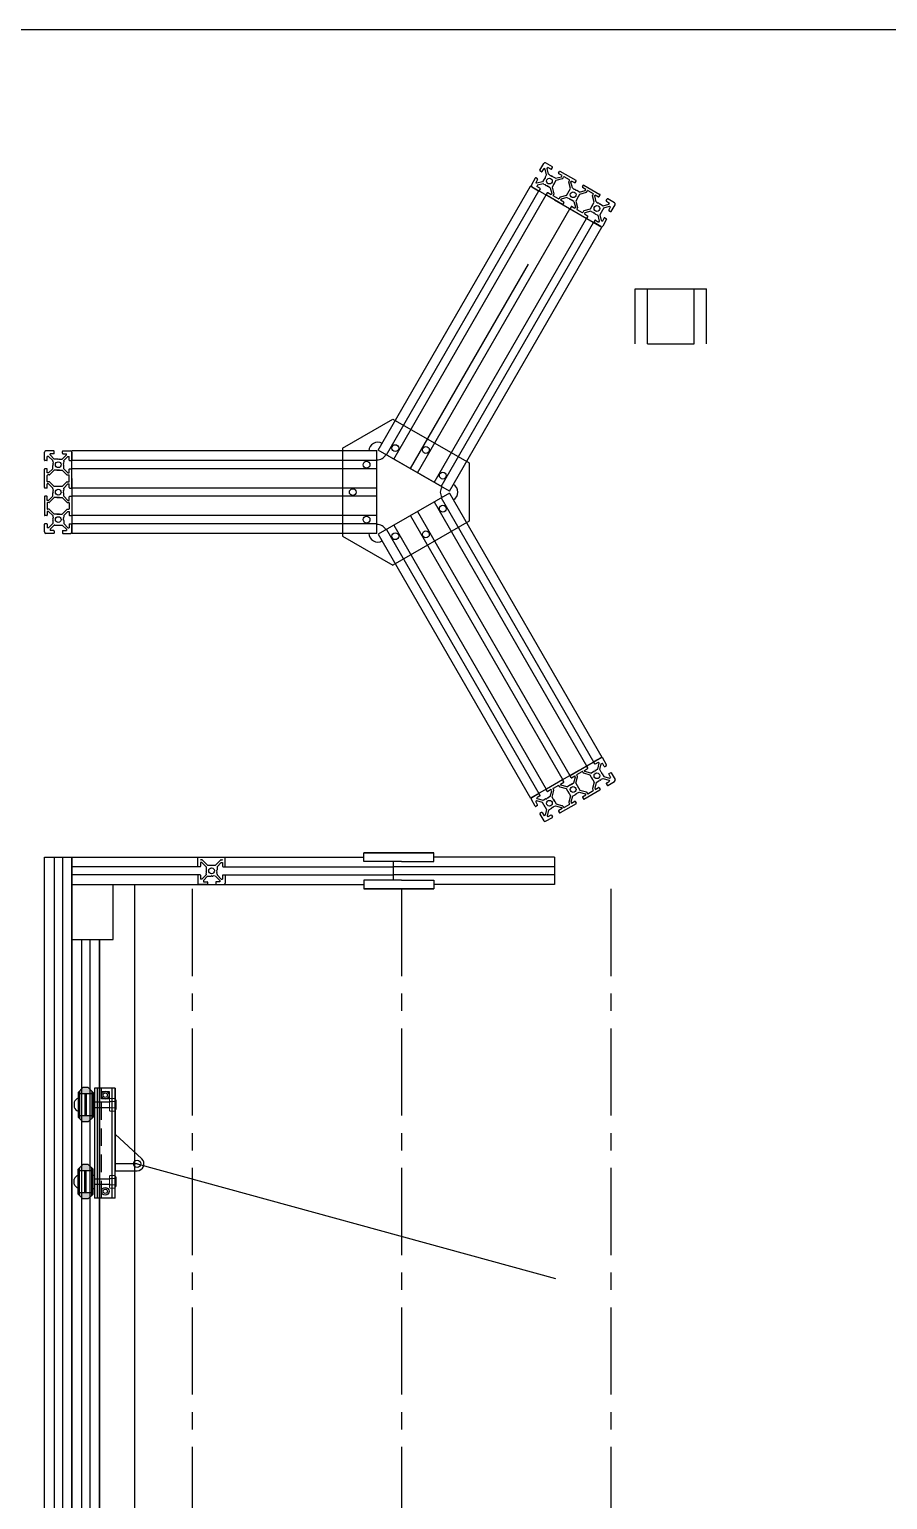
# Model space of a CAD drawing. Extents: x 134 to 3729, y -60 to 2081.
# Drawn here: x 610 to 1235, y 1010 to 2081 of the extents above; entities that cross this region are included whole.
import ezdxf

# ---------------------------------------------------------------- set-up
doc = ezdxf.new("R2010")
doc.units = 0
doc.header["$LTSCALE"] = 25.4
doc.header["$MEASUREMENT"] = 0
for name, pattern in [('CENTERX2', [4, 2.5, -0.5, 0.5, -0.5]), ('HIDDENX2', [0.75, 0.5, -0.25]), ('PHL_THICK', [0])]:
    doc.linetypes.add(name, pattern=pattern)
doc.layers.get('0').update_dxf_attribs({"linetype": 'CONTINUOUS'})
doc.layers.add('PROJECTION', color=7, linetype='CONTINUOUS')

msp = doc.modelspace()

# ---------------------------------------------------------------- hatches: boundary and pattern name
h = msp.add_hatch(color=256)
h.dxf.hatch_style = 1
h.paths.add_polyline_path([(655.94365, 1288.67359), (654.94365, 1287.67359), (654.94365, 1288.67359)])
h.paths.add_polyline_path([(645.94365, 1288.67359), (645.94365, 1287.67359), (644.94365, 1288.67359)])
h.paths.add_polyline_path([(645.94365, 1307.67359), (645.94365, 1306.67359), (644.94365, 1306.67359)])
h.paths.add_polyline_path([(655.94365, 1306.67359), (654.94365, 1306.67359), (654.94365, 1307.67359)])
h = msp.add_hatch(color=256)
h.dxf.hatch_style = 1
h.paths.add_polyline_path([(652.44365, 1285.17359), (654.94365, 1287.67359), (654.94365, 1289.67359), (645.94365, 1289.67359), (645.94365, 1287.67359), (648.44365, 1285.17359)])
h.paths.add_polyline_path([(654.94365, 1305.67359), (654.94365, 1307.67359), (652.44365, 1310.17359), (648.44365, 1310.17359), (645.94365, 1307.67359), (645.94365, 1305.67359)])
h = msp.add_hatch(color=256)
h.dxf.hatch_style = 1
h.paths.add_polyline_path([(648.44365, 1254.17359), (645.94365, 1251.67359), (645.94365, 1249.67359), (654.94365, 1249.67359), (654.94365, 1251.67359), (652.44365, 1254.17359)])
h.paths.add_polyline_path([(645.94365, 1233.67359), (645.94365, 1231.67359), (648.44365, 1229.17359), (652.44365, 1229.17359), (654.94365, 1231.67359), (654.94365, 1233.67359)])
h = msp.add_hatch(color=256)
h.dxf.hatch_style = 1
h.paths.add_polyline_path([(655.94365, 1250.67359), (654.94365, 1251.67359), (654.94365, 1250.67359)])
h.paths.add_polyline_path([(645.94365, 1250.67359), (645.94365, 1251.67359), (644.94365, 1250.67359)])
h.paths.add_polyline_path([(645.94365, 1231.67359), (645.94365, 1232.67359), (644.94365, 1232.67359)])
h.paths.add_polyline_path([(655.94365, 1232.67359), (654.94365, 1232.67359), (654.94365, 1231.67359)])

# ---------------------------------------------------------------- linework, layer by layer
at = {"color": 7, "linetype": 'Continuous'}
for p, q in [((981.26838, 1978.21694), (984.11837, 1983.15327)), ((990.42073, 1980.6693), (985.48439, 1983.5193)), ((977.96838, 1972.50118), (975.11839, 1967.56485)), ((979.70043, 1971.50118), (978.35043, 1969.16292)), ((979.59062, 1971.91099), (978.37819, 1972.61099)), ((982.59062, 1977.10713), (981.37818, 1977.80713)), ((983.00042, 1977.21694), (984.35042, 1979.5552)), ((984.48773, 1971.79304), (983.34485, 1969.81353)), ((985.16391, 1979.08553), (984.35042, 1979.5552)), ((984.67074, 1971.97605), (985.07433, 1972.20906)), ((984.67074, 1971.97605), (985.07433, 1972.20906)), ((985.07433, 1972.67509), (985.07433, 1972.20906)), ((985.14131, 1972.92509), (986.28419, 1974.9046)), ((986.28419, 1974.9046), (985.16391, 1979.08553)), ((986.6128, 1979.47376), (987.08247, 1980.28725)), ((987.73307, 1975.29283), (986.6128, 1979.47376)), ((989.42073, 1978.93725), (987.08247, 1980.28725)), ((988.11355, 1975.07316), (987.73307, 1975.29283)), ((988.11355, 1975.07316), (989.09852, 1974.21694)), ((989.46259, 1974.21694), (989.09852, 1974.21694)), ((989.83054, 1979.04706), (990.53053, 1980.2595)), ((989.8956, 1973.96695), (990.12861, 1973.56336)), ((990.59464, 1973.56336), (990.12861, 1973.56336)), ((992.82415, 1972.3535), (990.84464, 1973.49637)), ((991.24271, 1967.49305), (993.21238, 1970.90461)), ((992.82415, 1972.3535), (997.00508, 1973.47377)), ((993.21238, 1970.90461), (997.87343, 1972.15354)), ((995.02668, 1976.04707), (995.72668, 1977.2595)), ((997.47475, 1974.28726), (995.13649, 1975.63726)), ((1007.7412, 1970.66932), (996.13648, 1977.36931)), ((997.00508, 1973.47377), (997.47475, 1974.28726)), ((998.05559, 1972.29331), (998.62378, 1973.27746)), ((1002.8441, 1971.18727), (999.03359, 1973.38727)), ((1002.38571, 1969.79332), (1002.9539, 1970.77746)), ((1003.93327, 1969.47378), (1004.40294, 1970.28727)), ((1006.7412, 1968.93727), (1004.40294, 1970.28727)), ((1007.15101, 1969.04708), (1007.85101, 1970.25952)), ((975.48441, 1966.19882), (980.42075, 1963.34883)), ((979.16392, 1968.69325), (978.35043, 1969.16292)), ((979.55215, 1967.24436), (979.08248, 1966.43087)), ((981.42075, 1965.08088), (979.08248, 1966.43087)), ((983.34485, 1969.81353), (979.16392, 1968.69325)), ((983.73308, 1968.36464), (979.55215, 1967.24436)), ((981.53055, 1964.67107), (980.83055, 1963.45864)), ((984.11356, 1968.14497), (983.73308, 1968.36464)), ((984.11356, 1968.14497), (985.34755, 1967.72008)), ((985.52958, 1967.40478), (985.34755, 1967.72008)), ((985.96259, 1967.15478), (986.42862, 1967.15478)), ((986.72669, 1961.67108), (986.0267, 1960.45864)), ((997.74122, 1953.34885), (986.1365, 1960.04884)), ((986.66163, 1966.75119), (986.42862, 1967.15478)), ((988.82416, 1965.42531), (986.84464, 1966.56818)), ((989.47477, 1960.43089), (987.1365, 1961.78088)), ((988.82416, 1965.42531), (989.94443, 1961.24438)), ((989.94443, 1961.24438), (989.47477, 1960.43089)), ((992.24271, 1969.2251), (990.27304, 1965.81353)), ((990.27304, 1965.81353), (991.52197, 1961.15249)), ((991.492, 1960.92484), (990.9238, 1959.94069)), ((994.84411, 1957.33089), (991.03361, 1959.53089)), ((1000.66533, 1959.81355), (996.00428, 1958.56462)), ((1000.66533, 1959.81355), (1003.60466, 1964.90462)), ((1003.60466, 1964.90462), (1002.35574, 1969.56567)), ((1005.05355, 1965.29285), (1003.93327, 1969.47378)), ((1005.43403, 1965.07318), (1005.05355, 1965.29285)), ((1005.43403, 1965.07318), (1006.41899, 1964.21696)), ((1006.78306, 1964.21696), (1006.41899, 1964.21696)), ((1007.21607, 1963.96697), (1007.44908, 1963.56338)), ((1007.91511, 1963.56338), (1007.44908, 1963.56338)), ((1010.14462, 1962.35352), (1008.16511, 1963.49639)), ((1008.56318, 1957.49307), (1010.53285, 1960.90463)), ((1010.14462, 1962.35352), (1014.32555, 1963.47379)), ((1010.53285, 1960.90463), (1015.1939, 1962.15356)), ((1012.34715, 1966.04709), (1013.04715, 1967.25952)), ((1014.79522, 1964.28728), (1012.45696, 1965.63728)), ((1013.45696, 1967.36933), (1025.06167, 1960.66934)), ((1014.32555, 1963.47379), (1014.79522, 1964.28728)), ((1015.37606, 1962.29333), (1015.94426, 1963.27748)), ((1016.35407, 1963.38729), (1020.16457, 1961.18729)), ((1020.92513, 1954.90464), (1019.67621, 1959.56569)), ((1019.70618, 1959.79334), (1020.27438, 1960.77748)), ((1021.25374, 1959.4738), (1021.72341, 1960.28729)), ((1022.37402, 1955.29287), (1021.25374, 1959.4738)), ((1021.72341, 1960.28729), (1024.06168, 1958.93729)), ((1024.47148, 1959.0471), (1025.17148, 1960.25954)), ((995.82212, 1958.42484), (995.25392, 1957.4407)), ((996.87262, 1957.24438), (996.40295, 1956.43089)), ((998.74122, 1955.0809), (996.40295, 1956.43089)), ((1001.05355, 1958.36466), (996.87262, 1957.24438)), ((998.85103, 1954.67109), (998.15103, 1953.45866)), ((1001.43403, 1958.14499), (1001.05355, 1958.36466)), ((1001.43403, 1958.14499), (1002.66802, 1957.7201)), ((1002.85006, 1957.4048), (1002.66802, 1957.7201)), ((1003.28307, 1957.1548), (1003.74909, 1957.1548)), ((1004.04717, 1951.6711), (1003.34717, 1950.45866)), ((1003.45698, 1950.04886), (1015.06169, 1943.34887)), ((1003.9821, 1956.75121), (1003.74909, 1957.1548)), ((1006.14463, 1955.42533), (1004.16512, 1956.5682)), ((1006.79524, 1950.43091), (1004.45697, 1951.7809)), ((1006.14463, 1955.42533), (1007.26491, 1951.2444)), ((1007.26491, 1951.2444), (1006.79524, 1950.43091)), ((1009.56318, 1959.22512), (1007.59352, 1955.81355)), ((1007.59352, 1955.81355), (1008.84244, 1951.15251)), ((1008.81247, 1950.92486), (1008.24427, 1949.94071)), ((1008.35408, 1949.53091), (1012.16459, 1947.33091)), ((1017.9858, 1949.81357), (1013.32475, 1948.56464)), ((1019.95547, 1953.22513), (1017.9858, 1949.81357)), ((1018.95547, 1951.49308), (1020.92513, 1954.90464)), ((1022.37402, 1955.29287), (1022.7545, 1955.0732)), ((1022.7545, 1955.0732), (1023.73946, 1954.21698)), ((1024.10353, 1954.21698), (1023.73946, 1954.21698)), ((1024.53655, 1953.96699), (1024.76956, 1953.5634)), ((1025.23558, 1953.5634), (1024.76956, 1953.5634)), ((1027.85332, 1950.90465), (1024.91399, 1945.81357)), ((1025.48558, 1953.49641), (1027.4651, 1952.35354)), ((1027.4651, 1952.35354), (1031.64603, 1953.47381)), ((1027.63365, 1950.52417), (1027.85332, 1950.90465)), ((1027.85332, 1950.90465), (1032.03425, 1952.02493)), ((1029.66762, 1956.04711), (1030.36762, 1957.25954)), ((1029.77743, 1955.6373), (1032.1157, 1954.2873)), ((1035.71377, 1954.51935), (1030.77743, 1957.36935)), ((1031.49775, 1949.21699), (1032.84775, 1951.55526)), ((1031.60756, 1948.80719), (1032.81999, 1948.10719)), ((1031.64603, 1953.47381), (1032.1157, 1954.2873)), ((1032.03425, 1952.02493), (1032.84775, 1951.55526)), ((1033.2298, 1948.217), (1036.07979, 1953.15333)), ((1013.14259, 1948.42486), (1012.57439, 1947.44072)), ((1014.1931, 1947.2444), (1013.72343, 1946.43091)), ((1013.72343, 1946.43091), (1016.06169, 1945.08092)), ((1018.37403, 1948.36468), (1014.1931, 1947.2444)), ((1016.1715, 1944.67111), (1015.4715, 1943.45868)), ((1018.37403, 1948.36468), (1018.75451, 1948.14501)), ((1018.75451, 1948.14501), (1019.98849, 1947.72012)), ((1020.17053, 1947.40482), (1019.98849, 1947.72012)), ((1020.60354, 1947.15482), (1021.06957, 1947.15482)), ((1021.36764, 1941.67112), (1020.66764, 1940.45868)), ((1025.71379, 1937.19888), (1020.77745, 1940.04888)), ((1021.30258, 1946.75123), (1021.06957, 1947.15482)), ((1021.48559, 1946.56822), (1023.4651, 1945.42535)), ((1021.77745, 1941.78092), (1024.11571, 1940.43093)), ((1023.4651, 1945.42535), (1024.58538, 1941.24442)), ((1024.58538, 1941.24442), (1024.11571, 1940.43093)), ((1024.91399, 1945.81357), (1026.03427, 1941.63264)), ((1026.03427, 1941.63264), (1026.84776, 1941.16297)), ((1028.19775, 1943.50124), (1026.84776, 1941.16297)), ((1029.9298, 1942.50124), (1027.07981, 1937.56491)), ((1028.60756, 1943.61105), (1029.81999, 1942.91105)), ((620.52414, 1767.10941), (620.52414, 1772.8094)), ((622.22414, 1766.80941), (620.82414, 1766.80941)), ((627.22413, 1773.80939), (621.52414, 1773.80939)), ((622.52413, 1767.10941), (622.52413, 1769.8094)), ((623.46347, 1769.8094), (622.52413, 1769.8094)), ((626.52413, 1766.74875), (623.46347, 1769.8094)), ((627.22413, 1771.8094), (624.52413, 1771.8094)), ((624.52413, 1770.87006), (624.52413, 1771.8094)), ((627.58478, 1767.80941), (624.52413, 1770.87006)), ((626.52413, 1766.30941), (626.52413, 1766.74875)), ((627.52412, 1772.1094), (627.52412, 1773.50939)), ((629.87053, 1767.80941), (627.58478, 1767.80941)), ((630.12053, 1767.74242), (630.52412, 1767.50941)), ((630.92771, 1767.74242), (630.52412, 1767.50941)), ((630.92771, 1767.74242), (630.52412, 1767.50941)), ((631.17771, 1767.80941), (633.46345, 1767.80941)), ((633.46345, 1767.80941), (636.52411, 1770.87006)), ((633.52411, 1772.1094), (633.52411, 1773.50939)), ((633.82411, 1773.80939), (639.5241, 1773.80939)), ((633.82411, 1771.8094), (636.52411, 1771.8094)), ((634.52411, 1766.74875), (637.58476, 1769.8094)), ((634.52411, 1766.30941), (634.52411, 1766.74875)), ((636.52411, 1770.87006), (636.52411, 1771.8094)), ((637.58476, 1769.8094), (638.5241, 1769.8094)), ((638.5241, 1767.10941), (638.5241, 1769.8094)), ((638.8241, 1766.80941), (640.2241, 1766.80941)), ((640.5241, 1772.8094), (640.5241, 1767.10941)), ((620.52414, 1747.10945), (620.52414, 1760.50942)), ((622.22414, 1760.80942), (620.82414, 1760.80942)), ((622.52413, 1757.80943), (622.52413, 1760.50942)), ((623.46347, 1757.80943), (622.52413, 1757.80943)), ((622.52413, 1751.60944), (622.52413, 1756.00943)), ((623.96053, 1756.30943), (622.82413, 1756.30943)), ((626.52413, 1760.87008), (623.46347, 1757.80943)), ((627.58478, 1759.80942), (624.17266, 1756.3973)), ((626.52413, 1766.30941), (626.77315, 1765.0283)), ((626.52413, 1760.87008), (626.52413, 1763.15583)), ((626.59111, 1764.713), (626.77315, 1765.0283)), ((626.59111, 1764.213), (626.82413, 1763.80941)), ((626.59111, 1763.40582), (626.82413, 1763.80941)), ((631.52412, 1759.80942), (627.58478, 1759.80942)), ((629.52412, 1759.80942), (633.46345, 1759.80942)), ((633.46345, 1759.80942), (636.87558, 1756.3973)), ((634.45712, 1764.213), (634.22411, 1763.80941)), ((634.45712, 1763.40582), (634.22411, 1763.80941)), ((634.52411, 1766.30941), (634.27509, 1765.0283)), ((634.45712, 1764.713), (634.27509, 1765.0283)), ((634.52411, 1760.87008), (634.52411, 1763.15583)), ((634.52411, 1760.87008), (637.58476, 1757.80943)), ((637.08771, 1756.30943), (638.2241, 1756.30943)), ((637.58476, 1757.80943), (638.5241, 1757.80943)), ((638.5241, 1757.80943), (638.5241, 1760.50942)), ((638.5241, 1751.60944), (638.5241, 1756.00943)), ((638.8241, 1760.80942), (640.2241, 1760.80942)), ((640.5241, 1747.10945), (640.5241, 1760.50942)), ((622.22414, 1746.80945), (620.82414, 1746.80945)), ((622.52413, 1747.10945), (622.52413, 1749.80944)), ((623.46347, 1749.80944), (622.52413, 1749.80944)), ((623.96053, 1751.30944), (622.82413, 1751.30944)), ((626.52413, 1746.74879), (623.46347, 1749.80944)), ((627.58478, 1747.80945), (624.17266, 1751.22157)), ((626.52413, 1746.30945), (626.52413, 1746.74879)), ((626.52413, 1746.30945), (626.77315, 1745.02834)), ((633.46345, 1747.80945), (627.58478, 1747.80945)), ((633.46345, 1747.80945), (636.87558, 1751.22157)), ((634.52411, 1746.30945), (634.27509, 1745.02834)), ((634.52411, 1746.74879), (637.58476, 1749.80944)), ((634.52411, 1746.30945), (634.52411, 1746.74879)), ((637.08771, 1751.30944), (638.2241, 1751.30944)), ((637.58476, 1749.80944), (638.5241, 1749.80944)), ((638.5241, 1747.10945), (638.5241, 1749.80944)), ((638.8241, 1746.80945), (640.2241, 1746.80945)), ((620.52414, 1740.50946), (620.52414, 1727.10949)), ((622.22414, 1740.80946), (620.82414, 1740.80946)), ((622.52413, 1737.80947), (622.52413, 1740.50946)), ((623.46347, 1737.80947), (622.52413, 1737.80947)), ((622.52413, 1736.00947), (622.52413, 1731.60948)), ((623.96053, 1736.30947), (622.82413, 1736.30947)), ((626.52413, 1740.87012), (623.46347, 1737.80947)), ((627.58478, 1739.80946), (624.17266, 1736.39734)), ((626.52413, 1740.87012), (626.52413, 1743.15587)), ((626.59111, 1744.71304), (626.77315, 1745.02834)), ((626.59111, 1744.21304), (626.82413, 1743.80945)), ((626.59111, 1743.40586), (626.82413, 1743.80945)), ((631.52412, 1739.80946), (627.58478, 1739.80946)), ((629.52412, 1739.80946), (633.46345, 1739.80946)), ((633.46345, 1739.80946), (636.87558, 1736.39734)), ((634.45712, 1744.21304), (634.22411, 1743.80945)), ((634.45712, 1743.40586), (634.22411, 1743.80945)), ((634.45712, 1744.71304), (634.27509, 1745.02834)), ((634.52411, 1740.87012), (634.52411, 1743.15587)), ((634.52411, 1740.87012), (637.58476, 1737.80947)), ((637.08771, 1736.30947), (638.2241, 1736.30947)), ((637.58476, 1737.80947), (638.5241, 1737.80947)), ((638.5241, 1737.80947), (638.5241, 1740.50946)), ((638.5241, 1736.00947), (638.5241, 1731.60948)), ((638.8241, 1740.80946), (640.2241, 1740.80946)), ((640.5241, 1740.50946), (640.5241, 1727.10949)), ((622.22414, 1726.80949), (620.82414, 1726.80949)), ((622.52413, 1729.80948), (622.52413, 1727.10949)), ((623.46347, 1729.80948), (622.52413, 1729.80948)), ((623.96053, 1731.30948), (622.82413, 1731.30948)), ((626.52413, 1726.74883), (623.46347, 1729.80948)), ((627.58478, 1727.80949), (624.17266, 1731.22161)), ((626.52413, 1726.74883), (626.52413, 1726.30949)), ((626.52413, 1726.30949), (626.77315, 1725.02838)), ((626.59111, 1724.71308), (626.77315, 1725.02838)), ((626.59111, 1724.21308), (626.82413, 1723.80949)), ((626.59111, 1723.4059), (626.82413, 1723.80949)), ((631.52412, 1727.80949), (627.58478, 1727.80949)), ((629.52412, 1727.80949), (633.46345, 1727.80949)), ((633.46345, 1727.80949), (636.87558, 1731.22161)), ((634.45712, 1724.21308), (634.22411, 1723.80949)), ((634.45712, 1723.4059), (634.22411, 1723.80949)), ((634.52411, 1726.30949), (634.27509, 1725.02838)), ((634.45712, 1724.71308), (634.27509, 1725.02838)), ((634.52411, 1726.74883), (637.58476, 1729.80948)), ((634.52411, 1726.74883), (634.52411, 1726.30949)), ((637.08771, 1731.30948), (638.2241, 1731.30948)), ((637.58476, 1729.80948), (638.5241, 1729.80948)), ((638.5241, 1729.80948), (638.5241, 1727.10949)), ((638.8241, 1726.80949), (640.2241, 1726.80949)), ((620.52414, 1714.80951), (620.52414, 1720.5095)), ((622.22414, 1720.8095), (620.82414, 1720.8095)), ((627.22413, 1713.80951), (621.52414, 1713.80951)), ((622.52413, 1720.5095), (622.52413, 1717.80951)), ((623.46347, 1717.80951), (622.52413, 1717.80951)), ((626.52413, 1720.87016), (623.46347, 1717.80951)), ((627.58478, 1719.8095), (624.52413, 1716.74885)), ((624.52413, 1716.74885), (624.52413, 1715.80951)), ((627.22413, 1715.80951), (624.52413, 1715.80951)), ((626.52413, 1723.15591), (626.52413, 1720.87016)), ((627.52412, 1715.50951), (627.52412, 1714.10951)), ((628.02412, 1719.8095), (627.58478, 1719.8095)), ((627.58478, 1719.8095), (633.46345, 1719.8095)), ((633.46345, 1719.8095), (636.52411, 1716.74885)), ((633.52411, 1715.50951), (633.52411, 1714.10951)), ((633.82411, 1715.80951), (636.52411, 1715.80951)), ((633.82411, 1713.80951), (639.5241, 1713.80951)), ((634.52411, 1723.15591), (634.52411, 1720.87016)), ((634.52411, 1720.87016), (637.58476, 1717.80951)), ((636.52411, 1716.74885), (636.52411, 1715.80951)), ((637.58476, 1717.80951), (638.5241, 1717.80951)), ((638.5241, 1720.5095), (638.5241, 1717.80951)), ((638.8241, 1720.8095), (640.2241, 1720.8095)), ((640.5241, 1714.80951), (640.5241, 1720.5095)), ((1003.45698, 1537.57005), (1015.06169, 1544.27004)), ((1013.72343, 1541.18799), (1016.06169, 1542.53799)), ((1016.1715, 1542.9478), (1015.4715, 1544.16023)), ((1021.36764, 1545.94779), (1020.66764, 1547.16023)), ((1025.71379, 1550.42003), (1020.77745, 1547.57003)), ((1021.77745, 1545.83798), (1024.11571, 1547.18798)), ((1023.08463, 1541.97389), (1022.09966, 1541.11767)), ((1023.08463, 1541.97389), (1023.4651, 1542.19356)), ((1023.4651, 1542.19356), (1024.58538, 1546.37449)), ((1024.58538, 1546.37449), (1024.11571, 1547.18798)), ((1024.91399, 1541.80533), (1026.03427, 1545.98626)), ((1026.05686, 1539.82582), (1024.91399, 1541.80533)), ((1026.03427, 1545.98626), (1026.84776, 1546.45593)), ((1028.19775, 1544.11767), (1026.84776, 1546.45593)), ((1029.9298, 1545.11767), (1027.07981, 1550.054)), ((1028.60756, 1544.00786), (1029.81999, 1544.70786)), ((997.74122, 1534.27006), (986.1365, 1527.57007)), ((996.40295, 1531.18801), (998.74122, 1532.53801)), ((996.87262, 1530.37452), (996.40295, 1531.18801)), ((998.85103, 1532.94782), (998.15103, 1534.16025)), ((1004.04717, 1535.94781), (1003.34717, 1537.16025)), ((1004.41512, 1531.11769), (1004.77919, 1531.11769)), ((1004.45697, 1535.838), (1006.79524, 1537.188)), ((1005.76415, 1531.97391), (1004.77919, 1531.11769)), ((1005.76415, 1531.97391), (1006.14463, 1532.19358)), ((1006.14463, 1532.19358), (1007.26491, 1536.37451)), ((1007.26491, 1536.37451), (1006.79524, 1537.188)), ((1007.59352, 1531.80535), (1008.84244, 1536.4664)), ((1007.59352, 1531.80535), (1010.53285, 1526.71428)), ((1008.81247, 1536.69405), (1008.24427, 1537.67819)), ((1008.35408, 1538.088), (1012.16459, 1540.288)), ((1013.14259, 1539.19404), (1012.57439, 1540.17819)), ((1017.9858, 1537.80534), (1013.32475, 1539.05427)), ((1014.1931, 1540.3745), (1013.72343, 1541.18799)), ((1018.37403, 1539.25423), (1014.1931, 1540.3745)), ((1019.95547, 1534.39378), (1017.9858, 1537.80534)), ((1018.37403, 1539.25423), (1020.35354, 1540.3971)), ((1018.95547, 1536.12583), (1020.92513, 1532.71426)), ((1020.92513, 1532.71426), (1019.67621, 1528.05322)), ((1020.60354, 1540.46409), (1021.06957, 1540.46409)), ((1021.30258, 1540.86768), (1021.06957, 1540.46409)), ((1022.37402, 1532.32604), (1021.25374, 1528.14511)), ((1021.73559, 1541.11767), (1022.09966, 1541.11767)), ((1022.37402, 1532.32604), (1024.35353, 1533.46891)), ((1024.53655, 1533.65192), (1024.76956, 1534.05551)), ((1025.23558, 1534.05551), (1024.76956, 1534.05551)), ((1025.66859, 1534.30551), (1025.85063, 1534.62081)), ((1027.08462, 1535.0457), (1025.85063, 1534.62081)), ((1026.12385, 1539.57582), (1026.12385, 1539.1098)), ((1026.12385, 1539.57582), (1026.12385, 1539.1098)), ((1026.52744, 1538.87678), (1026.12385, 1539.1098)), ((1026.71045, 1538.69377), (1027.85332, 1536.71426)), ((1027.08462, 1535.0457), (1027.4651, 1535.26537)), ((1027.4651, 1535.26537), (1031.64603, 1534.14509)), ((1027.85332, 1536.71426), (1032.03425, 1535.59398)), ((1029.66762, 1531.5718), (1030.36762, 1530.35937)), ((1029.77743, 1531.98161), (1032.1157, 1533.3316)), ((1030.77743, 1530.24956), (1035.71377, 1533.09955)), ((1031.49775, 1538.40191), (1032.84775, 1536.06365)), ((1031.60756, 1538.81172), (1032.81999, 1539.51172)), ((1031.64603, 1534.14509), (1032.1157, 1533.3316)), ((1032.03425, 1535.59398), (1032.84775, 1536.06365)), ((1033.2298, 1539.40191), (1036.07979, 1534.46558)), ((975.48441, 1521.42008), (980.42075, 1524.27008)), ((981.42075, 1522.53803), (979.08248, 1521.18803)), ((979.55215, 1520.37454), (979.08248, 1521.18803)), ((983.73308, 1519.25427), (979.55215, 1520.37454)), ((981.53055, 1522.94784), (980.83055, 1524.16027)), ((985.71259, 1520.39714), (983.73308, 1519.25427)), ((985.96259, 1520.46413), (986.42862, 1520.46413)), ((986.72669, 1525.94783), (986.0267, 1527.16027)), ((986.66163, 1520.86772), (986.42862, 1520.46413)), ((987.09464, 1521.11771), (987.45871, 1521.11771)), ((989.47477, 1527.18802), (987.1365, 1525.83802)), ((988.44368, 1521.97393), (987.45871, 1521.11771)), ((988.82416, 1522.1936), (988.44368, 1521.97393)), ((988.82416, 1522.1936), (989.94443, 1526.37453)), ((989.94443, 1526.37453), (989.47477, 1527.18802)), ((990.27304, 1521.80537), (991.52197, 1526.46642)), ((992.24271, 1518.39381), (990.27304, 1521.80537)), ((991.492, 1526.69407), (990.9238, 1527.67821)), ((994.84411, 1530.28802), (991.03361, 1528.08802)), ((995.82212, 1529.19406), (995.25392, 1530.17821)), ((1000.66533, 1527.80536), (996.00428, 1529.05429)), ((1001.05355, 1529.25425), (996.87262, 1530.37452)), ((1002.63499, 1524.3938), (1000.66533, 1527.80536)), ((1001.05355, 1529.25425), (1003.03307, 1530.39712)), ((1001.63499, 1526.12585), (1003.60466, 1522.71428)), ((1003.60466, 1522.71428), (1002.35574, 1518.05324)), ((1003.28307, 1530.46411), (1003.74909, 1530.46411)), ((1003.9821, 1530.8677), (1003.74909, 1530.46411)), ((1005.05355, 1522.32606), (1003.93327, 1518.14513)), ((1005.05355, 1522.32606), (1007.03306, 1523.46893)), ((1007.21607, 1523.65194), (1007.44908, 1524.05553)), ((1007.91511, 1524.05553), (1007.44908, 1524.05553)), ((1008.34812, 1524.30553), (1008.53016, 1524.62083)), ((1009.76414, 1525.04572), (1008.53016, 1524.62083)), ((1009.76414, 1525.04572), (1010.14462, 1525.26539)), ((1010.14462, 1525.26539), (1014.32555, 1524.14511)), ((1010.53285, 1526.71428), (1015.1939, 1525.46535)), ((1012.34715, 1521.57182), (1013.04715, 1520.35939)), ((1012.45696, 1521.98163), (1014.79522, 1523.33162)), ((1013.45696, 1520.24958), (1025.06167, 1526.94957)), ((1014.32555, 1524.14511), (1014.79522, 1523.33162)), ((1015.37606, 1525.32558), (1015.94426, 1524.34143)), ((1016.35407, 1524.23162), (1020.16457, 1526.43162)), ((1019.70618, 1527.82557), (1020.27438, 1526.84142)), ((1021.25374, 1528.14511), (1021.72341, 1527.33162)), ((1021.72341, 1527.33162), (1024.06168, 1528.68161)), ((1024.47148, 1528.57181), (1025.17148, 1527.35937)), ((977.96838, 1515.11773), (975.11839, 1520.05406)), ((979.16392, 1518.92566), (978.35043, 1518.45599)), ((979.70043, 1516.11772), (978.35043, 1518.45599)), ((979.59062, 1515.70792), (978.37819, 1515.00792)), ((983.34485, 1517.80538), (979.16392, 1518.92566)), ((982.59062, 1510.51178), (981.37818, 1509.81178)), ((983.00042, 1510.40197), (984.35042, 1508.0637)), ((985.31452, 1514.39382), (983.34485, 1517.80538)), ((984.31452, 1516.12587), (986.28419, 1512.7143)), ((986.28419, 1512.7143), (985.16391, 1508.53337)), ((987.73307, 1512.32608), (986.6128, 1508.14515)), ((989.71259, 1513.46895), (987.73307, 1512.32608)), ((989.8956, 1513.65196), (990.12861, 1514.05555)), ((990.59464, 1514.05555), (990.12861, 1514.05555)), ((991.02765, 1514.30555), (991.20968, 1514.62085)), ((992.44367, 1515.04574), (991.20968, 1514.62085)), ((991.24271, 1520.12586), (993.21238, 1516.7143)), ((992.82415, 1515.26541), (992.44367, 1515.04574)), ((992.82415, 1515.26541), (997.00508, 1514.14513)), ((993.21238, 1516.7143), (997.87343, 1515.46537)), ((995.02668, 1511.57184), (995.72668, 1510.35941)), ((997.47475, 1513.33164), (995.13649, 1511.98165)), ((1007.7412, 1516.94959), (996.13648, 1510.2496)), ((997.00508, 1514.14513), (997.47475, 1513.33164)), ((998.05559, 1515.3256), (998.62378, 1514.34145)), ((1002.8441, 1516.43164), (999.03359, 1514.23164)), ((1002.38571, 1517.82559), (1002.9539, 1516.84144)), ((1003.93327, 1518.14513), (1004.40294, 1517.33164)), ((1004.40294, 1517.33164), (1006.7412, 1518.68163)), ((1007.15101, 1518.57183), (1007.85101, 1517.35939)), ((981.26838, 1509.40197), (984.11837, 1504.46564)), ((985.16391, 1508.53337), (984.35042, 1508.0637)), ((985.48439, 1504.09961), (990.42073, 1506.94961)), ((986.6128, 1508.14515), (987.08247, 1507.33166)), ((989.42073, 1508.68165), (987.08247, 1507.33166)), ((989.83054, 1508.57185), (990.53053, 1507.35941)), ((732.21487, 1471.37359), (732.21487, 1478.07359)), ((752.21487, 1471.37359), (752.21487, 1478.07359)), ((733.91487, 1471.07359), (732.51487, 1471.07359)), ((734.21487, 1474.07359), (734.21487, 1471.37359)), ((735.15421, 1474.07359), (734.21487, 1474.07359)), ((735.15127, 1476.07359), (734.51487, 1476.07359)), ((738.21487, 1471.01293), (735.15421, 1474.07359)), ((739.27553, 1472.07359), (735.3634, 1475.98572)), ((738.21487, 1471.01293), (738.21487, 1468.72718)), ((738.21487, 1465.57359), (738.46389, 1466.85471)), ((738.28186, 1468.47718), (738.51487, 1468.07359)), ((738.28186, 1467.67), (738.51487, 1468.07359)), ((738.28186, 1467.17), (738.46389, 1466.85471)), ((745.15421, 1472.07359), (749.06634, 1475.98572)), ((746.14788, 1468.47718), (745.91487, 1468.07359)), ((746.14788, 1467.67), (745.91487, 1468.07359)), ((746.14788, 1467.17), (745.96585, 1466.85471)), ((746.21487, 1465.57359), (745.96585, 1466.85471)), ((746.21487, 1471.01293), (749.27553, 1474.07359)), ((746.21487, 1471.01293), (746.21487, 1468.72718)), ((749.27553, 1474.07359), (750.21487, 1474.07359)), ((749.27847, 1476.07359), (749.91487, 1476.07359)), ((750.21487, 1474.07359), (750.21487, 1471.37359)), ((750.51487, 1471.07359), (751.91487, 1471.07359)), ((732.21487, 1464.77359), (732.21487, 1459.07359)), ((733.91487, 1465.07359), (732.51487, 1465.07359)), ((738.91487, 1458.07359), (733.21487, 1458.07359)), ((734.21487, 1464.77359), (734.21487, 1462.07359)), ((735.15421, 1462.07359), (734.21487, 1462.07359)), ((738.21487, 1465.13425), (735.15421, 1462.07359)), ((739.27553, 1464.07359), (736.21487, 1461.01293)), ((736.21487, 1461.01293), (736.21487, 1460.07359)), ((736.21487, 1460.07359), (738.91487, 1460.07359)), ((738.21487, 1465.57359), (738.21487, 1465.13425)), ((739.21487, 1459.77359), (739.21487, 1458.37359)), ((739.27553, 1464.07359), (741.56128, 1464.07359)), ((741.81128, 1464.14058), (742.21487, 1464.37359)), ((742.61846, 1464.14058), (742.21487, 1464.37359)), ((743.11846, 1464.14058), (743.43376, 1464.32262)), ((744.71487, 1464.07359), (743.43376, 1464.32262)), ((745.15421, 1464.07359), (748.21487, 1461.01293)), ((745.21487, 1459.77359), (745.21487, 1458.37359)), ((748.21487, 1460.07359), (745.51487, 1460.07359)), ((745.51487, 1458.07359), (751.21487, 1458.07359)), ((746.21487, 1465.57359), (746.21487, 1465.13425)), ((746.21487, 1465.13425), (749.27553, 1462.07359)), ((748.21487, 1461.01293), (748.21487, 1460.07359)), ((749.27553, 1462.07359), (750.21487, 1462.07359)), ((750.21487, 1464.77359), (750.21487, 1462.07359)), ((750.51487, 1465.07359), (751.91487, 1465.07359)), ((752.21487, 1464.77359), (752.21487, 1459.07359))]:
    msp.add_line(p, q, dxfattribs=at)
for p, q in [((863.61834, 1774.44121), (974.61834, 1966.69885)), ((869.68051, 1770.94121), (980.68051, 1963.19885)), ((874.87667, 1767.94121), (985.87667, 1960.19885)), ((991.93884, 1956.69885), (974.61839, 1966.69882)), ((892.19717, 1757.94121), (1003.19717, 1950.19885)), ((991.93884, 1956.69885), (1026.57981, 1936.69888)), ((904.32153, 1750.94121), (1015.32153, 1943.19885)), ((909.51768, 1747.94121), (1020.51768, 1940.19885)), ((915.57986, 1744.44121), (1026.57986, 1936.69885)), ((887.00102, 1760.94121), (972.9429, 1909.79692)), ((1050.77979, 1891.92521), (1102.74131, 1891.92521)), ((1050.77979, 1851.92555), (1050.77979, 1891.92521)), ((1059.77979, 1851.92555), (1059.77979, 1891.92521)), ((1093.74131, 1851.92555), (1093.74131, 1891.92521)), ((1102.74131, 1851.92555), (1102.74131, 1891.92521)), ((1059.77979, 1851.92555), (1093.74131, 1851.92555)), ((862.5241, 1773.80945), (640.5241, 1773.80945)), ((640.5241, 1753.80945), (640.5241, 1773.80939)), ((862.5241, 1766.80945), (640.5241, 1766.80945)), ((862.5241, 1713.80945), (862.5241, 1773.80945)), ((915.57986, 1744.44121), (863.61834, 1774.44121)), ((862.5241, 1760.80945), (640.5241, 1760.80945)), ((640.5241, 1753.80945), (640.5241, 1713.80951)), ((862.5241, 1746.80945), (640.5241, 1746.80945)), ((862.5241, 1740.80945), (640.5241, 1740.80945)), ((915.57986, 1743.1777), (863.61834, 1713.1777)), ((904.32153, 1736.6777), (1015.32153, 1544.42006)), ((909.51768, 1739.6777), (1020.51768, 1547.42006)), ((915.57986, 1743.1777), (1026.57986, 1550.92006)), ((862.5241, 1726.80945), (640.5241, 1726.80945)), ((887.00102, 1726.6777), (998.00102, 1534.42006)), ((892.19717, 1729.6777), (1003.19717, 1537.42006)), ((862.5241, 1720.80945), (640.5241, 1720.80945)), ((862.5241, 1713.80945), (640.5241, 1713.80945)), ((863.61834, 1713.1777), (974.61834, 1520.92006)), ((869.68051, 1716.6777), (980.68051, 1524.42006)), ((874.87667, 1719.6777), (985.87667, 1527.42006)), ((1009.25935, 1540.92006), (1026.57981, 1550.92003)), ((1009.25935, 1540.92006), (974.61839, 1520.92009)), ((620.52406, 478.07359), (620.52406, 1478.07359)), ((620.52406, 1478.07359), (853.02406, 1478.07359)), ((620.52406, 1478.07359), (839.91247, 1478.07359)), ((620.52406, 1478.07359), (839.91247, 1478.07359)), ((640.52406, 478.07359), (640.52406, 1478.07359)), ((991.93884, 1478.07359), (903.9914, 1478.07359)), ((991.93884, 1478.07359), (991.93884, 1458.07359)), ((739.27553, 1472.07359), (745.15421, 1472.07359)), ((874.5241, 1474.89859), (874.5241, 1461.24859)), ((640.52406, 621.19909), (640.52406, 1458.07359)), ((640.52406, 1458.07359), (853.02406, 1458.07359)), ((670.52406, 1418.07359), (670.52406, 1458.07359)), ((686.1741, 1458.07359), (686.1741, 637.17416)), ((991.93884, 1458.07359), (903.9914, 1458.07359)), ((640.52406, 1418.07359), (670.52406, 1418.07359)), ((660.52406, 619.67359), (660.52406, 1418.07359)), ((644.94365, 1306.67359), (648.44365, 1310.17359)), ((644.94365, 1306.67359), (644.94365, 1288.67359)), ((645.94365, 1306.67359), (644.94365, 1306.67359)), ((645.94365, 1307.67359), (645.94365, 1287.67359)), ((652.44365, 1310.17359), (648.44365, 1310.17359)), ((655.94365, 1306.67359), (652.44365, 1310.17359)), ((654.94365, 1307.67359), (654.94365, 1287.67359)), ((655.94365, 1306.67359), (654.94365, 1306.67359)), ((655.94365, 1306.67359), (655.94365, 1288.67359)), ((656.94365, 1309.67359), (656.94365, 1229.67359)), ((671.99384, 1309.67359), (656.94365, 1309.67359)), ((659.06023, 1229.67359), (659.06023, 1309.67359)), ((662.03184, 1307.42359), (667.53184, 1307.42359)), ((662.03184, 1301.92359), (662.03184, 1307.42359)), ((667.53184, 1307.42359), (667.53184, 1301.92359)), ((669.87727, 1229.67359), (669.87727, 1309.67359)), ((671.99384, 1229.67359), (671.99384, 1309.67359)), ((671.99384, 1309.67359), (671.99384, 1249.67359)), ((642.19365, 1299.50715), (642.19365, 1295.84003)), ((644.94365, 1302.42359), (644.94365, 1292.92359)), ((654.94365, 1305.67359), (645.94365, 1305.67359)), ((649.94365, 1305.67359), (649.94365, 1289.67359)), ((650.94365, 1305.67359), (650.94365, 1289.67359)), ((656.94365, 1302.94913), (655.94365, 1302.94913)), ((667.53184, 1301.92359), (662.03184, 1301.92359)), ((645.94365, 1288.67359), (644.94365, 1288.67359)), ((644.94365, 1288.67359), (648.44365, 1285.17359)), ((654.94365, 1289.67359), (645.94365, 1289.67359)), ((652.44365, 1285.17359), (648.44365, 1285.17359)), ((655.94365, 1288.67359), (652.44365, 1285.17359)), ((655.94365, 1288.67359), (654.94365, 1288.67359)), ((655.94365, 1292.94913), (656.94365, 1292.94913)), ((691.39107, 1258.33295), (671.99384, 1276.39362)), ((644.94365, 1250.67359), (648.44365, 1254.17359)), ((652.44365, 1254.17359), (648.44365, 1254.17359)), ((655.94365, 1250.67359), (652.44365, 1254.17359)), ((687.98386, 1254.67359), (671.99384, 1254.67359)), ((687.98386, 1254.67359), (992.78386, 1171.28918)), ((642.19365, 1239.84003), (642.19365, 1243.50715)), ((644.94365, 1232.67359), (644.94365, 1250.67359)), ((645.94365, 1250.67359), (644.94365, 1250.67359)), ((645.94365, 1231.67359), (645.94365, 1251.67359)), ((654.94365, 1249.67359), (645.94365, 1249.67359)), ((649.94365, 1233.67359), (649.94365, 1249.67359)), ((650.94365, 1233.67359), (650.94365, 1249.67359)), ((654.94365, 1231.67359), (654.94365, 1251.67359)), ((655.94365, 1250.67359), (654.94365, 1250.67359)), ((655.94365, 1232.67359), (655.94365, 1250.67359)), ((655.94365, 1246.39805), (656.94365, 1246.39805)), ((671.99384, 1249.67359), (687.98386, 1249.67359)), ((671.99384, 1236.92359), (671.99384, 1246.42359)), ((645.94365, 1232.67359), (644.94365, 1232.67359)), ((644.94365, 1232.67359), (648.44365, 1229.17359)), ((654.94365, 1233.67359), (645.94365, 1233.67359)), ((655.94365, 1232.67359), (652.44365, 1229.17359)), ((655.94365, 1232.67359), (654.94365, 1232.67359)), ((656.94365, 1236.39805), (655.94365, 1236.39805)), ((652.44365, 1229.17359), (648.44365, 1229.17359)), ((671.99384, 1229.67359), (656.94365, 1229.67359))]:
    msp.add_line(p, q)
at = {"color": 6}
for p, q in [((837.59001, 1775.80945), (874.35333, 1797.03477)), ((837.59001, 1775.80945), (837.59001, 1711.80945)), ((910.07342, 1747.62036), (869.12478, 1771.26207)), ((929.77896, 1765.03477), (929.77896, 1722.58414)), ((929.77896, 1722.58414), (874.35333, 1690.58414)), ((837.59001, 1711.80945), (874.35333, 1690.58414))]:
    msp.add_line(p, q, dxfattribs=at)
at = {"color": 1}
msp.add_line((874.35333, 1797.03477), (929.77896, 1765.03477), dxfattribs=at)
at = {"color": 2}
for p, q in [((627.52406, 1478.07359), (627.52406, 621.19909)), ((633.52406, 1478.07359), (633.52406, 621.19909)), ((733.91487, 1471.07359), (640.52406, 1471.07359)), ((750.51487, 1471.07359), (874.5241, 1471.07359)), ((991.93884, 1471.07359), (874.93884, 1471.07359)), ((733.91487, 1465.07359), (640.52406, 1465.07359)), ((750.51487, 1465.07359), (874.5241, 1465.07359)), ((991.93884, 1465.07359), (874.93884, 1465.07359)), ((647.52406, 1418.07359), (647.52406, 619.67359)), ((653.52406, 1418.07359), (653.52406, 619.67359))]:
    msp.add_line(p, q, dxfattribs=at)
at = {"color": 3}
for p, q in [((853.02406, 1474.89859), (853.02406, 1481.24859)), ((880.5741, 1481.24859), (853.02406, 1481.24859)), ((853.02406, 1481.24859), (880.5741, 1481.24859)), ((880.5741, 1481.24859), (903.9914, 1481.24859)), ((903.9914, 1481.24859), (880.5741, 1481.24859)), ((903.9914, 1474.89859), (903.9914, 1481.24859)), ((880.5741, 1474.89859), (853.02406, 1474.89859)), ((880.5741, 1474.89859), (903.9914, 1474.89859)), ((853.02406, 1461.24859), (853.02406, 1454.89859)), ((880.5741, 1461.24859), (853.02406, 1461.24859)), ((880.5741, 1461.24859), (903.9914, 1461.24859)), ((903.9914, 1461.24859), (903.9914, 1454.89859)), ((880.5741, 1454.89859), (853.02406, 1454.89859)), ((853.02406, 1454.89859), (880.5741, 1454.89859)), ((880.5741, 1454.89859), (903.9914, 1454.89859)), ((903.9914, 1454.89859), (880.5741, 1454.89859))]:
    msp.add_line(p, q, dxfattribs=at)
at = {"color": 4, "linetype": 'CENTERX2'}
for p, q in [((728.1741, 1454.89859), (728.1741, 622.71551)), ((880.5741, 1454.89859), (880.5741, 410.77851)), ((1032.9741, 1454.89859), (1032.9741, 410.77851))]:
    msp.add_line(p, q, dxfattribs=at)
at = {"linetype": 'HIDDENX2'}
msp.add_line((661.99384, 1229.67359), (661.99384, 1309.67359), dxfattribs=at)
at = {"color": 7, "linetype": 'Continuous', "lineweight": 0}
for p, q in [((668.11573, 1302.29239), (667.82718, 1301.67359)), ((667.82718, 1301.13769), (667.82718, 1301.67359)), ((667.82718, 1297.67359), (667.82718, 1301.13769)), ((667.82718, 1294.20949), (667.82718, 1297.67359)), ((671.70529, 1302.29239), (668.11573, 1302.29239)), ((671.70529, 1299.98299), (668.11573, 1299.98299)), ((671.99384, 1301.67359), (671.70529, 1302.29239)), ((671.99384, 1301.13769), (671.99384, 1301.67359)), ((671.99384, 1297.67359), (671.99384, 1301.13769)), ((671.99384, 1294.20949), (671.99384, 1297.67359)), ((672.82718, 1294.50693), (672.82718, 1300.84026)), ((667.82718, 1293.67359), (667.82718, 1294.20949)), ((667.82718, 1293.67359), (668.11573, 1293.05479)), ((671.70529, 1295.36419), (668.11573, 1295.36419)), ((671.70529, 1293.05479), (668.11573, 1293.05479)), ((671.70529, 1293.05479), (671.99384, 1293.67359)), ((671.99384, 1293.67359), (671.99384, 1294.20949)), ((667.82718, 1245.67359), (668.11573, 1246.29239)), ((667.82718, 1245.67359), (667.82718, 1245.13769)), ((667.82718, 1245.13769), (667.82718, 1241.67359)), ((671.70529, 1246.29239), (668.11573, 1246.29239)), ((671.70529, 1243.98299), (668.11573, 1243.98299)), ((671.70529, 1246.29239), (671.99384, 1245.67359)), ((671.99384, 1245.67359), (671.99384, 1245.13769)), ((671.99384, 1245.13769), (671.99384, 1241.67359)), ((672.82718, 1244.84026), (672.82718, 1238.50693)), ((667.82718, 1241.67359), (667.82718, 1238.20949)), ((667.82718, 1238.20949), (667.82718, 1237.67359)), ((668.11573, 1237.05479), (667.82718, 1237.67359)), ((671.70529, 1239.36419), (668.11573, 1239.36419)), ((671.70529, 1237.05479), (668.11573, 1237.05479)), ((671.99384, 1237.67359), (671.70529, 1237.05479)), ((671.99384, 1241.67359), (671.99384, 1238.20949)), ((671.99384, 1238.20949), (671.99384, 1237.67359))]:
    msp.add_line(p, q, dxfattribs=at)
at = {"color": 4}
msp.add_lwpolyline([(133.78398, 2080.78436), (3728.5728, 2080.78436), (3728.5728, 192.682), (133.78398, 192.682)], close=True, dxfattribs=at)
for points in [[(667.82718, 1299.66722), (656.94365, 1299.66722)], [(656.94365, 1295.67996), (667.82718, 1295.67996)], [(656.94365, 1243.66722), (667.82718, 1243.66722)], [(667.82718, 1239.67996), (656.94365, 1239.67996)]]:
    msp.add_lwpolyline(points)
at = {"color": 7, "linetype": 'Continuous'}
for centre in [(988.27862, 1970.35907), (988.27862, 1970.35907), (1005.59909, 1960.35909), (1022.91956, 1950.35911), (630.52412, 1763.80941), (630.52412, 1763.80941), (630.52412, 1743.80945), (630.52412, 1723.80949), (1022.91956, 1537.2598), (1022.91956, 1537.2598), (1005.59909, 1527.25982), (988.27862, 1517.25984), (742.21487, 1468.07359)]:
    msp.add_circle(centre, 2.1, dxfattribs=at)
for centre, radius in [((875.99564, 1775.87932), 2.5), ((898.31614, 1774.53958), 2.5), ((855.09001, 1763.80945), 2.5), ((910.63665, 1755.87932), 2.5), ((845.09001, 1743.80945), 2.5), ((855.09001, 1723.80945), 2.5), ((910.63665, 1731.73958), 2.5), ((875.99564, 1711.73958), 2.5), ((898.31614, 1713.07933), 2.5), ((664.78184, 1304.67359), 2.8), ((664.78184, 1304.67359), 1.6), ((687.98386, 1254.67359), 2.6), ((664.78184, 1234.67359), 2.8), ((664.78184, 1234.67359), 1.6)]:
    msp.add_circle(centre, radius)
for centre, radius, start, end in [((984.98439, 1982.65327), 1, 60, 150), ((990.27073, 1980.40949), 0.3, 330, 60), ((978.22819, 1972.35118), 0.3, 60, 150), ((979.44062, 1971.65118), 0.3, 330, 60), ((981.52818, 1978.06694), 0.3, 150, 240), ((982.74062, 1977.36694), 0.3, 240, 330), ((984.92074, 1971.54304), 0.5, 120, 150), ((985.57433, 1972.67509), 0.5, 150, 180), ((989.57073, 1979.19706), 0.3, 240, 330), ((989.46259, 1973.71695), 0.5, 30, 90), ((990.59464, 1973.06336), 0.5, 60, 90), ((995.28648, 1975.89707), 0.3, 150, 240), ((995.98648, 1977.1095), 0.3, 60, 150), ((997.79578, 1972.44331), 0.3, 285, 330), ((998.88359, 1973.12746), 0.3, 60, 150), ((1002.6941, 1970.92746), 0.3, 330, 60), ((1007.5912, 1970.40951), 0.3, 330, 60), ((975.98441, 1967.06485), 1, 150, 240), ((980.57075, 1963.60864), 0.3, 240, 330), ((981.27075, 1964.82107), 0.3, 330, 60), ((985.96259, 1967.65478), 0.5, 210, 270), ((986.2865, 1960.30864), 0.3, 150, 240), ((987.09464, 1967.00119), 0.5, 210, 240), ((986.9865, 1961.52108), 0.3, 60, 150), ((991.18361, 1959.79069), 0.3, 150, 240), ((991.23219, 1961.07484), 0.3, 330, 15), ((1002.64551, 1969.64332), 0.3, 150, 195), ((1006.8912, 1969.19708), 0.3, 240, 330), ((1006.78306, 1963.71697), 0.5, 30, 90), ((1007.91511, 1963.06338), 0.5, 60, 90), ((1012.60696, 1965.89709), 0.3, 150, 240), ((1013.30696, 1967.10952), 0.3, 60, 150), ((1015.11625, 1962.44333), 0.3, 285, 330), ((1016.20407, 1963.12748), 0.3, 60, 150), ((1019.96599, 1959.64334), 0.3, 150, 195), ((1020.01457, 1960.92748), 0.3, 330, 60), ((1024.91167, 1960.40953), 0.3, 330, 60), ((994.99411, 1957.5907), 0.3, 240, 330), ((996.08192, 1958.27485), 0.3, 105, 150), ((997.89122, 1953.60866), 0.3, 240, 330), ((998.59122, 1954.82109), 0.3, 330, 60), ((1003.28307, 1957.6548), 0.5, 210, 270), ((1003.60698, 1950.30866), 0.3, 150, 240), ((1004.41512, 1957.00121), 0.5, 210, 240), ((1004.30697, 1951.5211), 0.3, 60, 150), ((1008.50408, 1949.79071), 0.3, 150, 240), ((1008.55266, 1951.07486), 0.3, 330, 15), ((1013.4024, 1948.27487), 0.3, 105, 150), ((1024.21168, 1959.1971), 0.3, 240, 330), ((1024.10353, 1953.71699), 0.5, 30, 90), ((1025.23558, 1953.0634), 0.5, 60, 90), ((1029.92743, 1955.89711), 0.3, 150, 240), ((1030.62743, 1957.10954), 0.3, 60, 150), ((1031.75756, 1949.067), 0.3, 150, 240), ((1035.21377, 1953.65333), 1, 330, 60), ((1012.31459, 1947.59072), 0.3, 240, 330), ((1015.21169, 1943.60868), 0.3, 240, 330), ((1015.91169, 1944.82111), 0.3, 330, 60), ((1020.60354, 1947.65482), 0.5, 210, 270), ((1020.92745, 1940.30868), 0.3, 150, 240), ((1021.73559, 1947.00123), 0.5, 210, 240), ((1021.62745, 1941.52112), 0.3, 60, 150), ((1028.45756, 1943.35124), 0.3, 60, 150), ((1029.66999, 1942.65124), 0.3, 330, 60), ((1032.96999, 1948.367), 0.3, 240, 330), ((1026.21378, 1938.0649), 1, 240, 330), ((621.52414, 1772.8094), 1, 90, 180), ((620.82414, 1767.10941), 0.3, 180, 270), ((622.22414, 1767.10941), 0.3, 270, 0), ((627.22413, 1773.50939), 0.3, 0, 90), ((627.22413, 1772.1094), 0.3, 270, 0), ((629.87053, 1767.30941), 0.5, 60, 90), ((631.17771, 1767.30941), 0.5, 90, 120), ((633.82411, 1773.50939), 0.3, 90, 180), ((633.82411, 1772.1094), 0.3, 180, 270), ((638.8241, 1767.10941), 0.3, 180, 270), ((639.5241, 1772.8094), 1, 0, 90), ((640.2241, 1767.10941), 0.3, 270, 0), ((620.82414, 1760.50942), 0.3, 90, 180), ((622.22414, 1760.50942), 0.3, 0, 90), ((622.82413, 1756.00943), 0.3, 90, 180), ((623.96053, 1756.60943), 0.3, 270, 315), ((627.02413, 1764.463), 0.5, 150, 210), ((627.02413, 1763.15583), 0.5, 150, 180), ((634.02411, 1764.463), 0.5, 330, 30), ((634.02411, 1763.15583), 0.5, 0, 30), ((637.08771, 1756.60943), 0.3, 225, 270), ((638.2241, 1756.00943), 0.3, 0, 90), ((638.8241, 1760.50942), 0.3, 90, 180), ((640.2241, 1760.50942), 0.3, 0, 90), ((620.82414, 1747.10945), 0.3, 180, 270), ((622.22414, 1747.10945), 0.3, 270, 0), ((622.82413, 1751.60944), 0.3, 180, 270), ((623.96053, 1751.00944), 0.3, 45, 90), ((637.08771, 1751.00944), 0.3, 90, 135), ((638.2241, 1751.60944), 0.3, 270, 0), ((638.8241, 1747.10945), 0.3, 180, 270), ((640.2241, 1747.10945), 0.3, 270, 0), ((620.82414, 1740.50946), 0.3, 90, 180), ((622.22414, 1740.50946), 0.3, 0, 90), ((622.82413, 1736.00947), 0.3, 90, 180), ((623.96053, 1736.60947), 0.3, 270, 315), ((627.02413, 1744.46304), 0.5, 150, 210), ((627.02413, 1743.15587), 0.5, 150, 180), ((634.02411, 1744.46304), 0.5, 330, 30), ((634.02411, 1743.15587), 0.5, 0, 30), ((637.08771, 1736.60947), 0.3, 225, 270), ((638.2241, 1736.00947), 0.3, 0, 90), ((638.8241, 1740.50946), 0.3, 90, 180), ((640.2241, 1740.50946), 0.3, 0, 90), ((620.82414, 1727.10949), 0.3, 180, 270), ((622.22414, 1727.10949), 0.3, 270, 0), ((622.82413, 1731.60948), 0.3, 180, 270), ((623.96053, 1731.00948), 0.3, 45, 90), ((627.02413, 1724.46308), 0.5, 150, 210), ((634.02411, 1724.46308), 0.5, 330, 30), ((637.08771, 1731.00948), 0.3, 90, 135), ((638.2241, 1731.60948), 0.3, 270, 0), ((638.8241, 1727.10949), 0.3, 180, 270), ((640.2241, 1727.10949), 0.3, 270, 0), ((620.82414, 1720.5095), 0.3, 90, 180), ((621.52414, 1714.80951), 1, 180, 270), ((622.22414, 1720.5095), 0.3, 0, 90), ((627.02413, 1723.15591), 0.5, 150, 180), ((627.22413, 1715.50951), 0.3, 0, 90), ((627.22413, 1714.10951), 0.3, 270, 0), ((633.82411, 1715.50951), 0.3, 90, 180), ((633.82411, 1714.10951), 0.3, 180, 270), ((634.02411, 1723.15591), 0.5, 0, 30), ((638.8241, 1720.5095), 0.3, 90, 180), ((639.5241, 1714.80951), 1, 270, 0), ((640.2241, 1720.5095), 0.3, 0, 90), ((1015.21169, 1544.01023), 0.3, 30, 120), ((1015.91169, 1542.7978), 0.3, 300, 30), ((1020.92745, 1547.31023), 0.3, 120, 210), ((1021.62745, 1546.09779), 0.3, 210, 300), ((1026.21378, 1549.554), 1, 30, 120), ((1028.45756, 1544.26767), 0.3, 210, 300), ((1029.66999, 1544.96767), 0.3, 300, 30), ((997.89122, 1534.01025), 0.3, 30, 120), ((998.59122, 1532.79782), 0.3, 300, 30), ((1003.60698, 1537.31025), 0.3, 120, 210), ((1004.41512, 1530.6177), 0.5, 90, 150), ((1004.30697, 1536.09781), 0.3, 210, 300), ((1008.50408, 1537.82819), 0.3, 120, 210), ((1008.55266, 1536.54405), 0.3, 345, 30), ((1012.31459, 1540.02819), 0.3, 30, 120), ((1013.4024, 1539.34404), 0.3, 210, 255), ((1020.60354, 1539.96409), 0.5, 90, 120), ((1021.73559, 1540.61768), 0.5, 90, 150), ((1024.10353, 1533.90192), 0.5, 300, 330), ((1025.23558, 1534.55551), 0.5, 270, 330), ((1025.62385, 1539.57582), 0.5, 360, 30), ((1026.27744, 1538.44377), 0.5, 30, 60), ((1029.92743, 1531.7218), 0.3, 120, 210), ((1031.75756, 1538.55191), 0.3, 120, 210), ((1032.96999, 1539.25191), 0.3, 30, 120), ((1035.21377, 1533.96558), 1, 300, 30), ((975.98441, 1520.55406), 1, 120, 210), ((980.57075, 1524.01027), 0.3, 30, 120), ((981.27075, 1522.79784), 0.3, 300, 30), ((985.96259, 1519.96413), 0.5, 90, 120), ((986.2865, 1527.31027), 0.3, 120, 210), ((987.09464, 1520.61772), 0.5, 90, 150), ((986.9865, 1526.09783), 0.3, 210, 300), ((991.18361, 1527.82821), 0.3, 120, 210), ((991.23219, 1526.54407), 0.3, 345, 30), ((994.99411, 1530.02821), 0.3, 30, 120), ((996.08192, 1529.34406), 0.3, 210, 255), ((1003.28307, 1529.96411), 0.5, 90, 120), ((1006.78306, 1523.90194), 0.5, 300, 330), ((1007.91511, 1524.55553), 0.5, 270, 330), ((1012.60696, 1521.72182), 0.3, 120, 210), ((1013.30696, 1520.50939), 0.3, 210, 300), ((1015.11625, 1525.17558), 0.3, 30, 75), ((1016.20407, 1524.49143), 0.3, 210, 300), ((1019.96599, 1527.97557), 0.3, 165, 210), ((1020.01457, 1526.69142), 0.3, 300, 30), ((1024.21168, 1528.42181), 0.3, 30, 120), ((1024.91167, 1527.20937), 0.3, 300, 30), ((1030.62743, 1530.50937), 0.3, 210, 300), ((978.22819, 1515.26773), 0.3, 210, 300), ((979.44062, 1515.96773), 0.3, 300, 30), ((981.52818, 1509.55197), 0.3, 120, 210), ((982.74062, 1510.25197), 0.3, 30, 120), ((989.46259, 1513.90196), 0.5, 300, 330), ((990.59464, 1514.55555), 0.5, 270, 330), ((995.28648, 1511.72184), 0.3, 120, 210), ((995.98648, 1510.50941), 0.3, 210, 300), ((997.79578, 1515.1756), 0.3, 30, 75), ((998.88359, 1514.49145), 0.3, 210, 300), ((1002.64551, 1517.97559), 0.3, 165, 210), ((1002.6941, 1516.69144), 0.3, 300, 30), ((1006.8912, 1518.42183), 0.3, 30, 120), ((1007.5912, 1517.20939), 0.3, 300, 30), ((984.98439, 1504.96563), 1, 210, 300), ((989.57073, 1508.42185), 0.3, 30, 120), ((990.27073, 1507.20941), 0.3, 300, 30), ((732.51487, 1471.37359), 0.3, 180, 270), ((733.91487, 1471.37359), 0.3, 270, 0), ((734.51487, 1476.37359), 0.3, 180, 270), ((735.15127, 1475.77359), 0.3, 45, 90), ((738.71487, 1468.72718), 0.5, 180, 210), ((738.71487, 1467.42), 0.5, 150, 210), ((745.71487, 1468.72718), 0.5, 330, 0), ((745.71487, 1467.42), 0.5, 330, 30), ((749.27847, 1475.77359), 0.3, 90, 135), ((749.91487, 1476.37359), 0.3, 270, 0), ((750.51487, 1471.37359), 0.3, 180, 270), ((751.91487, 1471.37359), 0.3, 270, 0), ((732.51487, 1464.77359), 0.3, 90, 180), ((733.21487, 1459.07359), 1, 180, 270), ((733.91487, 1464.77359), 0.3, 0, 90), ((738.91487, 1459.77359), 0.3, 0, 90), ((738.91487, 1458.37359), 0.3, 270, 0), ((741.56128, 1464.57359), 0.5, 270, 300), ((742.86846, 1464.57359), 0.5, 240, 300), ((745.51487, 1459.77359), 0.3, 90, 180), ((745.51487, 1458.37359), 0.3, 180, 270), ((750.51487, 1464.77359), 0.3, 90, 180), ((751.21487, 1459.07359), 1, 270, 0), ((751.91487, 1464.77359), 0.3, 0, 90)]:
    msp.add_arc(centre, radius, start, end, dxfattribs=at)
at = {"color": 6}
for centre, start, end in [((863.25359, 1773.80945), 60, 180), ((863.25359, 1773.80945), 263.45502394, 336.54497606), ((915.21511, 1743.80945), 143.45502394, 216.54497606), ((915.21511, 1743.80945), 300, 60), ((863.25359, 1713.80945), 180, 300), ((863.25359, 1713.80945), 23.45502394, 96.54497606)]:
    msp.add_arc(centre, 6.4, start, end, dxfattribs=at)
for centre, radius, start, end in [((647.05966, 1297.67359), 5.2, 114.01181871, 159.35310184), ((647.05966, 1297.67359), 5.2, 200.64689816, 245.98818129), ((687.98386, 1254.67359), 5, 270, 47.04354683), ((647.05966, 1241.67359), 5.2, 114.01181871, 159.35310184), ((647.05966, 1241.67359), 5.2, 200.64689816, 245.98818129)]:
    msp.add_arc(centre, radius, start, end)
at = {"color": 7, "linetype": 'Continuous', "lineweight": 0}
for centre, start, end in [((671.99384, 1300.84026), 0, 90), ((671.99384, 1294.50693), 270, 0), ((671.99384, 1244.84026), 0, 90), ((671.99384, 1238.50693), 270, 0)]:
    msp.add_arc(centre, 0.83333, start, end, dxfattribs=at)
for points in [[(668.11573, 1302.29239), (667.9375, 1301.91019), (667.82718, 1301.52576), (667.82718, 1301.13769)], [(671.70529, 1299.98299), (671.88351, 1300.3652), (671.99384, 1300.74963), (671.99384, 1301.13769)], [(668.11573, 1295.36419), (667.9375, 1294.98199), (667.82718, 1294.59755), (667.82718, 1294.20949)], [(671.70529, 1293.05479), (671.88351, 1293.43699), (671.99384, 1293.82143), (671.99384, 1294.20949)], [(668.11573, 1243.98299), (667.9375, 1244.3652), (667.82718, 1244.74963), (667.82718, 1245.13769)], [(671.70529, 1246.29239), (671.88351, 1245.91019), (671.99384, 1245.52576), (671.99384, 1245.13769)], [(668.11573, 1237.05479), (667.9375, 1237.43699), (667.82718, 1237.82143), (667.82718, 1238.20949)], [(671.70529, 1239.36419), (671.88351, 1238.98199), (671.99384, 1238.59755), (671.99384, 1238.20949)]]:
    msp.add_open_spline(points, degree=3, dxfattribs=at)
for points in [[(667.82718, 1301.13769), (667.82718, 1300.94536), (667.85365, 1300.75179), (667.95413, 1300.36464), (668.02708, 1300.17311), (668.11573, 1299.98299)], [(667.82718, 1297.67359), (667.82718, 1298.05984), (667.85375, 1298.44657), (667.95434, 1299.22091), (668.02775, 1299.60565), (668.11573, 1299.98299)], [(668.11573, 1295.36419), (668.0272, 1295.74391), (667.95375, 1296.1301), (667.85377, 1296.90117), (667.82718, 1297.28714), (667.82718, 1297.67359)], [(671.99384, 1301.13769), (671.99384, 1301.33003), (671.96737, 1301.5236), (671.86689, 1301.91075), (671.79394, 1302.10228), (671.70529, 1302.29239)], [(671.99384, 1297.67359), (671.99384, 1298.05984), (671.96726, 1298.44657), (671.86668, 1299.22091), (671.79327, 1299.60565), (671.70529, 1299.98299)], [(671.70529, 1295.36419), (671.79382, 1295.74391), (671.86727, 1296.1301), (671.96725, 1296.90117), (671.99384, 1297.28714), (671.99384, 1297.67359)], [(667.82718, 1294.20949), (667.82718, 1294.01716), (667.85365, 1293.82359), (667.95413, 1293.43644), (668.02708, 1293.24491), (668.11573, 1293.05479)], [(671.99384, 1294.20949), (671.99384, 1294.40182), (671.96737, 1294.59539), (671.86689, 1294.98254), (671.79394, 1295.17408), (671.70529, 1295.36419)], [(667.82718, 1245.13769), (667.82718, 1245.33003), (667.85365, 1245.5236), (667.95413, 1245.91075), (668.02708, 1246.10228), (668.11573, 1246.29239)], [(668.11573, 1243.98299), (668.0272, 1243.60328), (667.95375, 1243.21708), (667.85377, 1242.44601), (667.82718, 1242.06004), (667.82718, 1241.67359)], [(671.99384, 1245.13769), (671.99384, 1244.94536), (671.96737, 1244.75179), (671.86689, 1244.36464), (671.79394, 1244.17311), (671.70529, 1243.98299)], [(671.70529, 1243.98299), (671.79382, 1243.60328), (671.86727, 1243.21708), (671.96725, 1242.44601), (671.99384, 1242.06004), (671.99384, 1241.67359)], [(667.82718, 1241.67359), (667.82718, 1241.28735), (667.85375, 1240.90061), (667.95434, 1240.12628), (668.02775, 1239.74153), (668.11573, 1239.36419)], [(667.82718, 1238.20949), (667.82718, 1238.40182), (667.85365, 1238.59539), (667.95413, 1238.98254), (668.02708, 1239.17408), (668.11573, 1239.36419)], [(671.99384, 1241.67359), (671.99384, 1241.28735), (671.96726, 1240.90061), (671.86668, 1240.12628), (671.79327, 1239.74153), (671.70529, 1239.36419)], [(671.99384, 1238.20949), (671.99384, 1238.01716), (671.96737, 1237.82359), (671.86689, 1237.43644), (671.79394, 1237.24491), (671.70529, 1237.05479)]]:
    msp.add_open_spline(points, degree=3, knots=[0, 0, 0, 0, 0.5, 0.5, 1, 1, 1, 1], dxfattribs=at)
at = {"layer": 'PROJECTION', "color": 7, "linetype": 'PHL_THICK'}
for p, q in [((640.52406, 1478.07359), (640.52406, 621.19909)), ((660.52406, 1418.07359), (660.52406, 619.67359))]:
    msp.add_line(p, q, dxfattribs=at)

doc.saveas('drawing.dxf')
